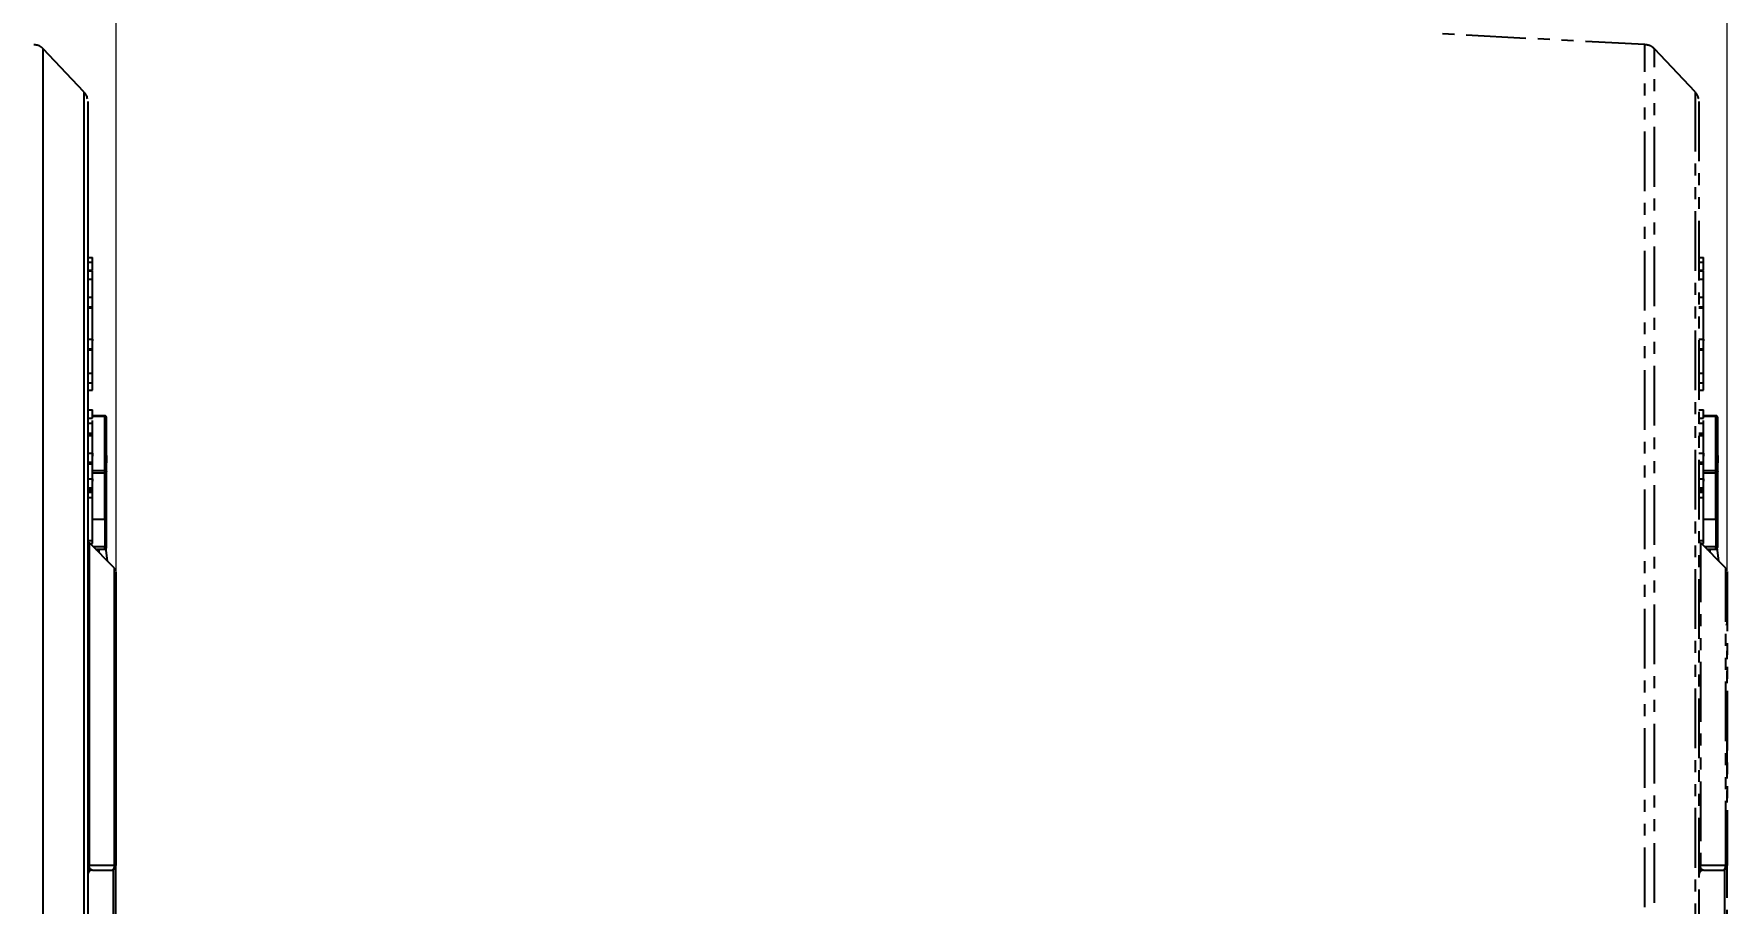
# Model space of a CAD drawing. Header units: millimetres. Extents: x 2687 to 4367, y 1046 to 2234.
# Drawn here: x 3773.8 to 3954.1, y 1513 to 1605.4 of the extents above; entities that cross this region are included whole.
import ezdxf

# ---------------------------------------------------------------- set-up
doc = ezdxf.new("R2010")
doc.units = ezdxf.units.MM
doc.linetypes.add('PHANTOM', pattern=[12.7, 6.35, -1.27, 1.27, -1.27, 1.27, -1.27])
doc.layers.add('AM_5', color=3, linetype='Continuous', lineweight=25)
doc.styles.add('SLDTEXTSTYLE1', font='txt.shx', dxfattribs={"width": 0.7, "bigfont": 'gbcbig.shx'})
doc.dimstyles.new('SLDDIMSTYLE12$0', dxfattribs={"dimtxt": 12, "dimasz": 10, "dimexe": 0, "dimexo": 0.0625, "dimgap": 0.875, "dimtad": 1, "dimdec": 1, "dimlfac": 1.8, "dimrnd": 1e-09, "dimzin": 12, "dimdsep": 46, "dimtxsty": 'SLDTEXTSTYLE1', "dimcen": 0.09, "dimdle": 8.16, "dimclrd": 3, "dimclre": 3, "dimadec": 0, "dimazin": 3, "dimtfac": 1, "dimtdec": 1, "dimtofl": 0, "dimtmove": 0, "dimatfit": 3, "dimfxl": 0, "dimfrac": 2, "dimtolj": 1, "dimlwd": 5, "dimlwe": 5, "dimarcsym": 0})

# ---------------------------------------------------------------- blocks, each defined once
blk = doc.blocks.new('*D12')
at = {"layer": 'AM_5', "color": 3, "lineweight": 5, "transparency": 16777216}
blk.add_line((3610.54, 1625.47), (3610.54, 1745.22), dxfattribs=at)
at = {"layer": 'AM_5', "color": 3, "linetype": 'Continuous', "lineweight": 5, "transparency": 16777216}
for p, q in [((3620.54, 1745.22), (3772.54, 1745.22)), ((3782.54, 1548.32), (3782.54, 1745.22))]:
    blk.add_line(p, q, dxfattribs=at)
at = {"layer": 'AM_5', "color": 3, "transparency": 16777216}
for points in [[(3620.54, 1746.89), (3620.54, 1743.56), (3610.54, 1745.22)], [(3772.54, 1746.89), (3772.54, 1743.56), (3782.54, 1745.22)]]:
    blk.add_solid(points, dxfattribs=at)
at = {"layer": 'Defpoints', "color": 0, "transparency": 16777216}
for p in [(3782.54, 1745.22), (3610.54, 1625.41), (3782.54, 1548.26)]:
    blk.add_point(p, dxfattribs=at)
at = {"layer": 'AM_5', "color": 0, "transparency": 16777216, "insert": (3696.54, 1752.1), "char_height": 12, "attachment_point": 5, "style": 'SLDTEXTSTYLE1'}
blk.add_mtext('\\A1;175', dxfattribs=at)
blk = doc.blocks.new('*D8')
at = {"layer": 'AM_5', "color": 3, "lineweight": 5, "transparency": 16777216}
blk.add_line((3782.08, 1625.47), (3782.08, 1745.22), dxfattribs=at)
at = {"layer": 'AM_5', "color": 3, "linetype": 'Continuous', "lineweight": 5, "transparency": 16777216}
for p, q in [((3792.08, 1745.22), (3944.08, 1745.22)), ((3954.08, 1548.32), (3954.08, 1745.22))]:
    blk.add_line(p, q, dxfattribs=at)
at = {"layer": 'AM_5', "color": 3, "transparency": 16777216}
for points in [[(3792.08, 1746.89), (3792.08, 1743.56), (3782.08, 1745.22)], [(3944.08, 1746.89), (3944.08, 1743.56), (3954.08, 1745.22)]]:
    blk.add_solid(points, dxfattribs=at)
at = {"layer": 'Defpoints', "color": 0, "transparency": 16777216}
for p in [(3954.08, 1745.22), (3782.08, 1625.41), (3954.08, 1548.26)]:
    blk.add_point(p, dxfattribs=at)
at = {"layer": 'AM_5', "color": 0, "transparency": 16777216, "insert": (3868.08, 1752.1), "char_height": 12, "attachment_point": 5, "style": 'SLDTEXTSTYLE1'}
blk.add_mtext('\\A1;195', dxfattribs=at)

msp = doc.modelspace()

# ---------------------------------------------------------------- linework, layer by layer
at = {"color": 7, "linetype": 'PHANTOM', "lineweight": 25}
for p, q in [((3945.339, 1604.305), (3923.61, 1605.443)), ((3950.672, 1599.283), (3946.348, 1603.839)), ((3951.084, 1581.654), (3951.584, 1581.654)), ((3951.584, 1581.143), (3951.584, 1581.654)), ((3951.084, 1581.143), (3951.584, 1581.143)), ((3951.084, 1580.314), (3951.584, 1580.314)), ((3951.084, 1580.25), (3951.584, 1580.25)), ((3951.584, 1580.314), (3951.584, 1581.143)), ((3951.584, 1579.356), (3951.584, 1580.25)), ((3951.084, 1579.356), (3951.584, 1579.356)), ((3951.084, 1577.442), (3951.584, 1577.442)), ((3951.084, 1576.42), (3951.584, 1576.42)), ((3951.084, 1576.293), (3951.584, 1576.293)), ((3951.584, 1576.42), (3951.584, 1577.442)), ((3951.584, 1576.548), (3951.584, 1576.543)), ((3951.584, 1576.293), (3951.584, 1576.42)), ((3951.584, 1572.974), (3951.584, 1576.293)), ((3951.084, 1572.974), (3951.584, 1572.974)), ((3951.584, 1571.953), (3951.584, 1572.974)), ((3951.084, 1571.953), (3951.584, 1571.953)), ((3951.084, 1571.825), (3951.584, 1571.825)), ((3951.584, 1571.825), (3951.584, 1571.953)), ((3951.584, 1569.336), (3951.584, 1571.825)), ((3951.084, 1569.336), (3951.584, 1569.336)), ((3951.584, 1568.315), (3951.584, 1569.336)), ((3951.084, 1568.315), (3951.584, 1568.315)), ((3951.084, 1567.549), (3951.584, 1567.549)), ((3951.584, 1567.549), (3951.584, 1568.315)), ((3951.084, 1565.443), (3951.584, 1565.443)), ((3951.584, 1564.549), (3951.584, 1565.443)), ((3951.084, 1564.549), (3951.584, 1564.549)), ((3951.084, 1564.038), (3951.584, 1564.038)), ((3952.884, 1564.814), (3951.584, 1564.814)), ((3951.584, 1564.779), (3952.884, 1564.779)), ((3951.584, 1562.953), (3951.584, 1564.038)), ((3951.084, 1562.953), (3951.584, 1562.953)), ((3951.084, 1562.762), (3951.584, 1562.762)), ((3951.084, 1562.698), (3951.584, 1562.698)), ((3951.584, 1562.762), (3951.584, 1562.953)), ((3951.584, 1560.847), (3951.584, 1562.698)), ((3951.084, 1560.847), (3951.584, 1560.847)), ((3951.084, 1559.89), (3951.584, 1559.89)), ((3951.084, 1559.698), (3951.584, 1559.698)), ((3951.584, 1559.89), (3951.584, 1560.847)), ((3951.584, 1559.698), (3951.584, 1559.89)), ((3951.584, 1558.103), (3951.584, 1559.698)), ((3953.084, 1560.589), (3953.084, 1559.824)), ((3951.084, 1558.103), (3951.584, 1558.103)), ((3951.584, 1558.998), (3952.884, 1558.998)), ((3951.584, 1558.745), (3952.884, 1558.745)), ((3951.584, 1557.145), (3951.584, 1558.103)), ((3952.884, 1553.812), (3952.884, 1558.745)), ((3953.084, 1553.953), (3953.084, 1558.886)), ((3951.084, 1557.145), (3951.584, 1557.145)), ((3951.584, 1556.954), (3951.084, 1556.954)), ((3951.084, 1556.826), (3951.584, 1556.826)), ((3951.084, 1556.698), (3951.584, 1556.698)), ((3951.084, 1556.124), (3951.584, 1556.124)), ((3951.584, 1556.954), (3951.584, 1557.145)), ((3951.584, 1556.826), (3951.584, 1556.954)), ((3951.584, 1556.762), (3951.584, 1556.826)), ((3951.584, 1556.698), (3951.584, 1556.762)), ((3951.584, 1556.124), (3951.584, 1556.698)), ((3951.584, 1553.812), (3952.884, 1553.812)), ((3951.084, 1551.529), (3951.584, 1551.529)), ((3953.938, 1548.61), (3951.231, 1551.317)), ((3951.338, 1551.21), (3951.584, 1551.21)), ((3951.584, 1551.21), (3951.584, 1551.529)), ((3952.884, 1550.887), (3951.66, 1550.887)), ((3951.914, 1550.634), (3952.884, 1550.634)), ((3951.917, 1550.631), (3952.884, 1550.631)), ((3952.281, 1550.267), (3952.281, 1550.631)), ((3952.284, 1550.264), (3952.284, 1550.631)), ((3952.884, 1550.631), (3952.884, 1550.634)), ((3954.045, 1542.596), (3954.02, 1542.523)), ((3954.039, 1542.564), (3954.057, 1542.626)), ((3954.061, 1542.639), (3954.067, 1542.662)), ((3951.231, 1516.992), (3953.938, 1516.995)), ((3951.584, 1516.464), (3953.584, 1516.464)), ((3953.938, 1516.995), (3953.938, 1517.478))]:
    msp.add_line(p, q, dxfattribs=at)
at = {"color": 7, "linetype": 'Continuous', "lineweight": 25}
for p, q in [((3779.124, 1599.283), (3774.8, 1603.839)), ((3779.536, 1581.654), (3780.036, 1581.654)), ((3780.036, 1581.143), (3780.036, 1581.654)), ((3779.536, 1581.143), (3780.036, 1581.143)), ((3779.536, 1580.314), (3780.036, 1580.314)), ((3779.536, 1580.25), (3780.036, 1580.25)), ((3780.036, 1580.314), (3780.036, 1581.143)), ((3780.036, 1579.356), (3780.036, 1580.25)), ((3779.536, 1579.356), (3780.036, 1579.356)), ((3779.536, 1577.442), (3780.036, 1577.442)), ((3779.536, 1576.42), (3780.036, 1576.42)), ((3779.536, 1576.293), (3780.036, 1576.293)), ((3780.036, 1576.42), (3780.036, 1577.442)), ((3780.036, 1576.548), (3780.036, 1576.543)), ((3780.036, 1576.293), (3780.036, 1576.42)), ((3780.036, 1572.974), (3780.036, 1576.293)), ((3779.536, 1572.974), (3780.036, 1572.974)), ((3780.036, 1571.953), (3780.036, 1572.974)), ((3779.536, 1571.953), (3780.036, 1571.953)), ((3779.536, 1571.825), (3780.036, 1571.825)), ((3780.036, 1571.825), (3780.036, 1571.953)), ((3780.036, 1569.336), (3780.036, 1571.825)), ((3779.536, 1569.336), (3780.036, 1569.336)), ((3780.036, 1568.315), (3780.036, 1569.336)), ((3779.536, 1568.315), (3780.036, 1568.315)), ((3779.536, 1567.549), (3780.036, 1567.549)), ((3780.036, 1567.549), (3780.036, 1568.315)), ((3779.536, 1565.443), (3780.036, 1565.443)), ((3780.036, 1564.549), (3780.036, 1565.443)), ((3779.536, 1564.549), (3780.036, 1564.549)), ((3779.536, 1564.038), (3780.036, 1564.038)), ((3781.335, 1564.814), (3780.036, 1564.814)), ((3780.036, 1564.779), (3781.335, 1564.779)), ((3780.036, 1562.953), (3780.036, 1564.038)), ((3779.536, 1562.953), (3780.036, 1562.953)), ((3779.536, 1562.762), (3780.036, 1562.762)), ((3779.536, 1562.698), (3780.036, 1562.698)), ((3780.036, 1562.762), (3780.036, 1562.953)), ((3780.036, 1560.847), (3780.036, 1562.698)), ((3779.536, 1560.847), (3780.036, 1560.847)), ((3779.536, 1559.89), (3780.036, 1559.89)), ((3779.536, 1559.698), (3780.036, 1559.698)), ((3780.036, 1559.89), (3780.036, 1560.847)), ((3780.036, 1559.698), (3780.036, 1559.89)), ((3780.036, 1558.103), (3780.036, 1559.698)), ((3781.535, 1560.589), (3781.535, 1559.824)), ((3779.536, 1558.103), (3780.036, 1558.103)), ((3780.036, 1558.998), (3781.335, 1558.998)), ((3780.036, 1558.745), (3781.335, 1558.745)), ((3780.036, 1557.145), (3780.036, 1558.103)), ((3781.335, 1553.812), (3781.335, 1558.745)), ((3781.535, 1553.953), (3781.535, 1558.886)), ((3779.536, 1557.145), (3780.036, 1557.145)), ((3780.036, 1556.954), (3779.536, 1556.954)), ((3779.536, 1556.826), (3780.036, 1556.826)), ((3779.536, 1556.698), (3780.036, 1556.698)), ((3779.536, 1556.124), (3780.036, 1556.124)), ((3780.036, 1556.954), (3780.036, 1557.145)), ((3780.036, 1556.826), (3780.036, 1556.954)), ((3780.036, 1556.762), (3780.036, 1556.826)), ((3780.036, 1556.698), (3780.036, 1556.762)), ((3780.036, 1556.124), (3780.036, 1556.698)), ((3780.036, 1553.812), (3781.335, 1553.812)), ((3779.536, 1551.529), (3780.036, 1551.529)), ((3782.389, 1548.61), (3779.682, 1551.317)), ((3779.79, 1551.21), (3780.036, 1551.21)), ((3780.036, 1551.21), (3780.036, 1551.529)), ((3781.335, 1550.887), (3780.112, 1550.887)), ((3780.366, 1550.634), (3781.335, 1550.634)), ((3780.369, 1550.631), (3781.335, 1550.631)), ((3780.732, 1550.267), (3780.732, 1550.631)), ((3780.735, 1550.264), (3780.735, 1550.631)), ((3781.335, 1550.631), (3781.335, 1550.634)), ((3782.496, 1542.596), (3782.472, 1542.523)), ((3782.49, 1542.564), (3782.509, 1542.626)), ((3782.512, 1542.639), (3782.519, 1542.662)), ((3779.682, 1516.992), (3782.39, 1516.995)), ((3780.036, 1516.464), (3782.036, 1516.464)), ((3782.39, 1516.995), (3782.39, 1517.478))]:
    msp.add_line(p, q, dxfattribs=at)
at = {"color": 7, "linetype": 'Continuous', "lineweight": 25, "flags": 128}
for points in [[(3774.8, 1511.113), (3774.8, 1516.815), (3774.8, 1522.506), (3774.8, 1528.162), (3774.8, 1533.762), (3774.8, 1539.281), (3774.8, 1544.699), (3774.8, 1549.993), (3774.8, 1555.142), (3774.8, 1560.125), (3774.8, 1564.923), (3774.8, 1569.515), (3774.8, 1573.883), (3774.8, 1578.011), (3774.8, 1581.88), (3774.8, 1585.477), (3774.8, 1588.785), (3774.8, 1591.792), (3774.8, 1594.486), (3774.8, 1596.855), (3774.8, 1598.891), (3774.8, 1600.585), (3774.8, 1601.931), (3774.8, 1602.922), (3774.8, 1603.555), (3774.8, 1603.828), (3774.8, 1603.839)], [(3779.124, 1599.283), (3779.124, 1599.275), (3779.124, 1599.022), (3779.124, 1598.41), (3779.124, 1597.443), (3779.124, 1596.124), (3779.124, 1594.46), (3779.124, 1592.457), (3779.124, 1590.123), (3779.124, 1587.469), (3779.124, 1584.505), (3779.124, 1581.245), (3779.124, 1577.701), (3779.124, 1573.889), (3779.124, 1569.824), (3779.124, 1565.525), (3779.124, 1561.008), (3779.124, 1556.293), (3779.124, 1551.401), (3779.124, 1546.35), (3779.124, 1541.163), (3779.124, 1535.862), (3779.124, 1530.469), (3779.124, 1525.006), (3779.124, 1519.496), (3779.124, 1513.964), (3779.124, 1508.431)], [(3781.335, 1564.779), (3781.335, 1564.796), (3781.335, 1564.807), (3781.335, 1564.813), (3781.335, 1564.814)], [(3781.335, 1558.998), (3781.335, 1559.836), (3781.335, 1560.645), (3781.335, 1561.422), (3781.335, 1562.166), (3781.335, 1562.875), (3781.335, 1563.549), (3781.335, 1564.184), (3781.335, 1564.779)], [(3781.335, 1558.998), (3781.375, 1558.996), (3781.412, 1558.99), (3781.447, 1558.979), (3781.477, 1558.965), (3781.502, 1558.948), (3781.52, 1558.929), (3781.532, 1558.908), (3781.535, 1558.886)], [(3781.335, 1558.745), (3781.335, 1558.771), (3781.335, 1558.801), (3781.335, 1558.833), (3781.335, 1558.867), (3781.335, 1558.901), (3781.335, 1558.935), (3781.335, 1558.968), (3781.335, 1558.998)], [(3781.335, 1553.812), (3781.335, 1553.514), (3781.335, 1553.185), (3781.335, 1552.829), (3781.335, 1552.454), (3781.335, 1552.065), (3781.335, 1551.67), (3781.335, 1551.275), (3781.335, 1550.887)], [(3779.682, 1551.317), (3779.682, 1551.236), (3779.682, 1550.793), (3779.682, 1549.97), (3779.682, 1548.775), (3779.682, 1547.22), (3779.682, 1545.322), (3779.682, 1543.1), (3779.682, 1540.576), (3779.682, 1537.778), (3779.682, 1534.734), (3779.682, 1531.475), (3779.682, 1528.035), (3779.682, 1524.45), (3779.682, 1520.756), (3779.682, 1516.992)], [(3781.335, 1550.693), (3781.335, 1550.712), (3781.335, 1550.734), (3781.335, 1550.758), (3781.335, 1550.783), (3781.335, 1550.809), (3781.335, 1550.835), (3781.335, 1550.862), (3781.335, 1550.887)], [(3781.335, 1550.634), (3781.335, 1550.635), (3781.335, 1550.639), (3781.335, 1550.644), (3781.335, 1550.65), (3781.335, 1550.659), (3781.335, 1550.668), (3781.335, 1550.68), (3781.335, 1550.693)], [(3781.639, 1549.36), (3781.5, 1550.5), (3781.472, 1550.685)], [(3782.39, 1517.478), (3782.39, 1520.46), (3782.39, 1523.858), (3782.39, 1527.156), (3782.39, 1530.319), (3782.39, 1533.316), (3782.39, 1536.115), (3782.39, 1538.689), (3782.389, 1541.01), (3782.389, 1543.056), (3782.389, 1544.805), (3782.389, 1546.239), (3782.389, 1547.345), (3782.389, 1548.11), (3782.389, 1548.528), (3782.389, 1548.61)], [(3782.247, 1516.51), (3782.247, 1513.964), (3782.247, 1511.416)]]:
    msp.add_lwpolyline(points, dxfattribs=at)
at = {"color": 7, "linetype": 'PHANTOM', "lineweight": 25, "flags": 128}
for points in [[(3945.339, 1423.623), (3945.339, 1423.631), (3945.339, 1423.884), (3945.339, 1424.485), (3945.339, 1425.434), (3945.339, 1426.726), (3945.339, 1428.356), (3945.339, 1430.318), (3945.339, 1432.605), (3945.339, 1435.207), (3945.339, 1438.114), (3945.339, 1441.316), (3945.339, 1444.799), (3945.339, 1448.551), (3945.339, 1452.556), (3945.339, 1456.8), (3945.339, 1461.265), (3945.339, 1465.934), (3945.339, 1470.79), (3945.339, 1475.813), (3945.339, 1480.984), (3945.339, 1486.283), (3945.339, 1491.689), (3945.339, 1497.182), (3945.339, 1502.739), (3945.339, 1508.341), (3945.339, 1513.964), (3945.339, 1519.587), (3945.339, 1525.188), (3945.339, 1530.746), (3945.339, 1536.238), (3945.339, 1541.645), (3945.339, 1546.944), (3945.339, 1552.115), (3945.339, 1557.138), (3945.339, 1561.993), (3945.339, 1566.663), (3945.339, 1571.128), (3945.339, 1575.371), (3945.339, 1579.376), (3945.339, 1583.128), (3945.339, 1586.611), (3945.339, 1589.813), (3945.339, 1592.72), (3945.339, 1595.323), (3945.339, 1597.609), (3945.339, 1599.571), (3945.339, 1601.202), (3945.339, 1602.493), (3945.339, 1603.442), (3945.339, 1604.044), (3945.339, 1604.296), (3945.339, 1604.305)], [(3946.348, 1424.088), (3946.348, 1424.1), (3946.348, 1424.372), (3946.348, 1425.005), (3946.348, 1425.997), (3946.348, 1427.342), (3946.348, 1429.036), (3946.348, 1431.072), (3946.348, 1433.442), (3946.348, 1436.135), (3946.349, 1439.143), (3946.349, 1442.451), (3946.349, 1446.047), (3946.349, 1449.917), (3946.349, 1454.044), (3946.349, 1458.413), (3946.349, 1463.005), (3946.349, 1467.802), (3946.349, 1472.785), (3946.349, 1477.934), (3946.349, 1483.228), (3946.349, 1488.646), (3946.349, 1494.166), (3946.349, 1499.765), (3946.349, 1505.422), (3946.349, 1511.113), (3946.349, 1516.815), (3946.349, 1522.506), (3946.349, 1528.162), (3946.349, 1533.762), (3946.349, 1539.281), (3946.349, 1544.699), (3946.349, 1549.993), (3946.349, 1555.142), (3946.349, 1560.125), (3946.349, 1564.923), (3946.349, 1569.515), (3946.349, 1573.883), (3946.349, 1578.011), (3946.349, 1581.88), (3946.349, 1585.477), (3946.349, 1588.785), (3946.348, 1591.792), (3946.348, 1594.486), (3946.348, 1596.855), (3946.348, 1598.891), (3946.348, 1600.585), (3946.348, 1601.931), (3946.348, 1602.922), (3946.348, 1603.555), (3946.348, 1603.828), (3946.348, 1603.839)], [(3950.672, 1599.283), (3950.672, 1599.275), (3950.672, 1599.022), (3950.672, 1598.41), (3950.672, 1597.443), (3950.672, 1596.124), (3950.672, 1594.46), (3950.672, 1592.457), (3950.672, 1590.123), (3950.672, 1587.469), (3950.672, 1584.505), (3950.672, 1581.245), (3950.672, 1577.701), (3950.672, 1573.889), (3950.672, 1569.824), (3950.672, 1565.525), (3950.672, 1561.008), (3950.672, 1556.293), (3950.672, 1551.401), (3950.672, 1546.35), (3950.673, 1541.163), (3950.673, 1535.862), (3950.673, 1530.469), (3950.673, 1525.006), (3950.673, 1519.496), (3950.673, 1513.964), (3950.673, 1508.431), (3950.673, 1502.922), (3950.673, 1497.459), (3950.673, 1492.065), (3950.673, 1486.764), (3950.672, 1481.577), (3950.672, 1476.527), (3950.672, 1471.634), (3950.672, 1466.919), (3950.672, 1462.403), (3950.672, 1458.103), (3950.672, 1454.039), (3950.672, 1450.227), (3950.672, 1446.683), (3950.672, 1443.422), (3950.672, 1440.459), (3950.672, 1437.804), (3950.672, 1435.471), (3950.672, 1433.467), (3950.672, 1431.803), (3950.672, 1430.485), (3950.672, 1429.517), (3950.672, 1428.906), (3950.672, 1428.652), (3950.672, 1428.645)], [(3952.884, 1564.779), (3952.884, 1564.796), (3952.884, 1564.807), (3952.884, 1564.813), (3952.884, 1564.814)], [(3952.884, 1558.998), (3952.884, 1559.836), (3952.884, 1560.645), (3952.884, 1561.422), (3952.884, 1562.166), (3952.884, 1562.875), (3952.884, 1563.549), (3952.884, 1564.184), (3952.884, 1564.779)], [(3952.884, 1558.998), (3952.923, 1558.996), (3952.96, 1558.99), (3952.995, 1558.979), (3953.025, 1558.965), (3953.05, 1558.948), (3953.069, 1558.929), (3953.08, 1558.908), (3953.084, 1558.886)], [(3952.884, 1558.745), (3952.884, 1558.771), (3952.884, 1558.801), (3952.884, 1558.833), (3952.884, 1558.867), (3952.884, 1558.901), (3952.884, 1558.935), (3952.884, 1558.968), (3952.884, 1558.998)], [(3952.884, 1553.812), (3952.884, 1553.514), (3952.884, 1553.185), (3952.884, 1552.829), (3952.884, 1552.454), (3952.884, 1552.065), (3952.884, 1551.67), (3952.884, 1551.275), (3952.884, 1550.887)], [(3951.231, 1551.317), (3951.231, 1551.236), (3951.231, 1550.793), (3951.231, 1549.97), (3951.231, 1548.775), (3951.231, 1547.22), (3951.231, 1545.322), (3951.231, 1543.1), (3951.231, 1540.576), (3951.231, 1537.778), (3951.231, 1534.734), (3951.231, 1531.475), (3951.231, 1528.035), (3951.231, 1524.45), (3951.231, 1520.756), (3951.231, 1516.992)], [(3952.884, 1550.693), (3952.884, 1550.712), (3952.884, 1550.734), (3952.884, 1550.758), (3952.884, 1550.783), (3952.884, 1550.809), (3952.884, 1550.835), (3952.884, 1550.862), (3952.884, 1550.887)], [(3952.884, 1550.634), (3952.884, 1550.635), (3952.884, 1550.639), (3952.884, 1550.644), (3952.884, 1550.65), (3952.884, 1550.659), (3952.884, 1550.668), (3952.884, 1550.68), (3952.884, 1550.693)], [(3953.188, 1549.36), (3953.048, 1550.5), (3953.021, 1550.685)], [(3953.938, 1517.478), (3953.938, 1520.46), (3953.938, 1523.858), (3953.938, 1527.156), (3953.938, 1530.319), (3953.938, 1533.316), (3953.938, 1536.115), (3953.938, 1538.689), (3953.938, 1541.01), (3953.938, 1543.056), (3953.938, 1544.805), (3953.938, 1546.239), (3953.938, 1547.345), (3953.938, 1548.11), (3953.938, 1548.528), (3953.938, 1548.61)], [(3953.795, 1516.51), (3953.795, 1513.964), (3953.795, 1511.416)]]:
    msp.add_lwpolyline(points, dxfattribs=at)
at = {"color": 7, "linetype": 'Continuous', "lineweight": 25}
for centre, radius, start, end in [((3781.351, 1564.595), 0.185, 5.85572, 94.84996), ((3781.361, 1558.921), 0.179, 261.95044, 348.57855), ((3781.36, 1553.989), 0.179, 261.95044, 348.57855), ((3781.382, 1550.661), 0.232, 48.45882, 101.56135), ((3781.336, 1550.834), 0.2, 269.98753, 359.98753), ((3781.335, 1550.831), 0.2, 270, 360), ((3780.036, 1515.964), 0.5, 89.99997, 180), ((3782.036, 1516.964), 0.5, 270, 360), ((3782.408, 1516.719), 0.277, 62.37638, 93.77215)]:
    msp.add_arc(centre, radius, start, end, dxfattribs=at)
at = {"color": 7, "linetype": 'PHANTOM', "lineweight": 25}
for centre, radius, start, end in [((3952.9, 1564.595), 0.185, 5.85572, 94.84996), ((3952.909, 1558.921), 0.179, 261.95044, 348.57855), ((3952.909, 1553.989), 0.179, 261.95044, 348.57855), ((3952.93, 1550.661), 0.232, 48.45882, 101.56135), ((3952.884, 1550.834), 0.2, 269.98753, 359.98753), ((3952.884, 1550.831), 0.2, 270, 360), ((3951.584, 1515.964), 0.5, 89.99997, 180), ((3953.584, 1516.964), 0.5, 270, 360), ((3953.956, 1516.719), 0.277, 62.37638, 93.77215)]:
    msp.add_arc(centre, radius, start, end, dxfattribs=at)
at = {"color": 7, "linetype": 'Continuous', "lineweight": 25}
for points, knots in [([(3774.806, 1603.81), (3774.768, 1603.856), (3774.626, 1604.031), (3774.279, 1604.23), (3773.959, 1604.272), (3773.803, 1604.293)], [0, 0, 0, 0, 0.1560443, 0.589322, 1, 1, 1, 1]), ([(3779.507, 1598.528), (3779.473, 1598.668), (3779.411, 1598.921), (3779.244, 1599.12), (3779.169, 1599.208)], [0, 0, 0, 0, 0.5529909, 1, 1, 1, 1]), ([(3779.536, 1598.243), (3779.536, 1598.186), (3779.536, 1598.07), (3779.536, 1596.713), (3779.536, 1594.502), (3779.536, 1591.379), (3779.536, 1587.4), (3779.536, 1582.604), (3779.536, 1577.046), (3779.536, 1570.787), (3779.536, 1563.897), (3779.536, 1556.452), (3779.536, 1548.535), (3779.536, 1540.234), (3779.536, 1531.641), (3779.536, 1522.852), (3779.536, 1516.926), (3779.536, 1513.964)], [0, 0, 0, 0, 0.0663505, 0.1330398, 0.199729, 0.2664183, 0.3331075, 0.3997968, 0.466486, 0.5331753, 0.5998645, 0.6665538, 0.733243, 0.7999323, 0.8666215, 0.9333108, 1, 1, 1, 1]), ([(3780.036, 1577.442), (3780.036, 1577.703), (3780.036, 1578.16), (3780.036, 1578.711), (3780.036, 1579.029), (3780.036, 1579.17), (3780.036, 1579.24), (3780.036, 1579.301), (3780.036, 1579.338), (3780.036, 1579.356)], [0, 0, 0, 0, 0.4018451, 0.700925, 0.8501447, 0.9000038, 0.92545, 0.9625731, 1, 1, 1, 1]), ([(3780.036, 1572.846), (3780.036, 1573.302), (3780.036, 1574.139), (3780.036, 1574.961), (3780.036, 1575.335)], [0, 0, 0, 0, 0.5444227, 1, 1, 1, 1]), ([(3780.036, 1572.974), (3780.036, 1572.956), (3780.036, 1572.92), (3780.036, 1572.862), (3780.036, 1572.804), (3780.036, 1572.775), (3780.036, 1572.778), (3780.036, 1572.778)], [0, 0, 0, 0, 0.1133857, 0.2261004, 0.4521085, 0.9035522, 1, 1, 1, 1]), ([(3780.036, 1564.038), (3780.036, 1564.054), (3780.036, 1564.142), (3780.036, 1564.228), (3780.036, 1564.3)], [0, 0, 0, 0, 0.1741084, 1, 1, 1, 1]), ([(3781.52, 1564.667), (3781.519, 1564.678), (3781.515, 1564.699), (3781.5, 1564.728), (3781.479, 1564.754), (3781.454, 1564.776), (3781.426, 1564.793), (3781.395, 1564.805), (3781.365, 1564.812), (3781.345, 1564.813), (3781.335, 1564.814)], [0, 0, 0, 0, 0.1371732, 0.2714331, 0.4024836, 0.5300389, 0.6538238, 0.7735757, 0.8890458, 1, 1, 1, 1]), ([(3780.036, 1560.847), (3780.036, 1560.822), (3780.036, 1560.785), (3780.036, 1560.734), (3780.036, 1560.689), (3780.036, 1560.639), (3780.036, 1560.562), (3780.036, 1560.509), (3780.036, 1560.52), (3780.036, 1560.528)], [0, 0, 0, 0, 0.0628935, 0.0931861, 0.1255191, 0.1834586, 0.2508615, 0.5002621, 1, 1, 1, 1]), ([(3780.036, 1558.103), (3780.036, 1558.087), (3780.036, 1558.061), (3780.036, 1558.022), (3780.036, 1557.989), (3780.036, 1557.933), (3780.036, 1557.873), (3780.036, 1557.839), (3780.036, 1557.844), (3780.036, 1557.847)], [0, 0, 0, 0, 0.0518131, 0.0882956, 0.1299462, 0.1775457, 0.3534829, 0.7059159, 1, 1, 1, 1]), ([(3780.036, 1551.529), (3780.036, 1552.048), (3780.036, 1553.076), (3780.036, 1554.621), (3780.036, 1555.619), (3780.036, 1556.124)], [0, 0, 0, 0, 0.3347977, 0.6633059, 1, 1, 1, 1]), ([(3781.535, 1550.834), (3781.535, 1551.106), (3781.535, 1551.661), (3781.535, 1552.513), (3781.535, 1553.314), (3781.535, 1553.743), (3781.535, 1553.953)], [0, 0, 0, 0, 0.245589, 0.5, 0.754411, 1, 1, 1, 1]), ([(3782.536, 1548.257), (3782.536, 1548.212), (3782.536, 1548.122), (3782.536, 1547.379), (3782.536, 1545.943), (3782.536, 1543.397), (3782.536, 1539.854), (3782.536, 1536.128), (3782.536, 1532.589), (3782.536, 1528.816), (3782.536, 1524.905), (3782.536, 1520.954), (3782.536, 1518.282), (3782.536, 1516.964)], [0, 0, 0, 0, 0.0782769, 0.15871, 0.2411685, 0.3693291, 0.4998887, 0.586965, 0.6733385, 0.7588314, 0.8412717, 0.9217141, 1, 1, 1, 1]), ([(3782.536, 1542.809), (3782.536, 1542.941), (3782.536, 1543.205), (3782.536, 1543.567), (3782.536, 1543.903), (3782.536, 1544.21), (3782.536, 1544.489), (3782.536, 1544.739), (3782.536, 1544.89), (3782.536, 1544.993), (3782.536, 1545.109), (3782.536, 1545.263), (3782.536, 1545.404), (3782.536, 1545.61), (3782.536, 1545.649), (3782.536, 1545.681)], [0, 0, 0, 0, 0.0714438, 0.1428837, 0.2143199, 0.285763, 0.3572067, 0.4286378, 0.5000556, 0.5040645, 0.5360484, 0.6252562, 0.6932376, 0.7500931, 1, 1, 1, 1]), ([(3782.466, 1542.52), (3782.483, 1542.557), (3782.525, 1542.649), (3782.532, 1542.749), (3782.536, 1542.809)], [0, 0, 0, 0, 0.4097539, 1, 1, 1, 1]), ([(3782.536, 1542.809), (3782.536, 1542.761), (3782.536, 1542.71), (3782.519, 1542.663), (3782.518, 1542.66)], [0, 0, 0, 0, 0.946273, 1, 1, 1, 1]), ([(3779.665, 1516.551), (3779.687, 1516.536), (3779.746, 1516.496), (3779.85, 1516.495), (3779.915, 1516.494)], [0, 0, 0, 0, 0.3808157, 1, 1, 1, 1]), ([(3780.036, 1516.464), (3779.995, 1516.469), (3779.916, 1516.48), (3779.82, 1516.557), (3779.753, 1516.657), (3779.714, 1516.749), (3779.69, 1516.844), (3779.682, 1516.929), (3779.682, 1516.971), (3779.682, 1516.992)], [0, 0, 0, 0, 0.2865456, 0.5610687, 0.6891901, 0.8054766, 0.906505, 0.9531764, 1, 1, 1, 1]), ([(3782.036, 1516.464), (3782.082, 1516.471), (3782.155, 1516.482), (3782.24, 1516.551), (3782.298, 1516.622), (3782.342, 1516.705), (3782.384, 1516.829), (3782.387, 1516.929), (3782.39, 1516.995)], [0, 0, 0, 0, 0.238585, 0.3787456, 0.4999975, 0.6362115, 0.761415, 1, 1, 1, 1]), ([(3779.536, 1513.964), (3779.536, 1511.001), (3779.536, 1505.076), (3779.536, 1496.286), (3779.536, 1487.693), (3779.536, 1479.392), (3779.536, 1471.475), (3779.536, 1464.03), (3779.536, 1457.14), (3779.536, 1450.881), (3779.536, 1445.323), (3779.536, 1440.527), (3779.536, 1436.549), (3779.536, 1433.425), (3779.536, 1431.214), (3779.536, 1429.857), (3779.536, 1429.741), (3779.536, 1429.684)], [0, 0, 0, 0, 0.066684, 0.133368, 0.200052, 0.266736, 0.33342, 0.400104, 0.466788, 0.533472, 0.600156, 0.66684, 0.7335241, 0.8002081, 0.8668921, 0.9335761, 1, 1, 1, 1])]:
    msp.add_open_spline(points, degree=3, knots=knots, dxfattribs=at)
at = {"color": 7, "linetype": 'PHANTOM', "lineweight": 25}
for points, knots in [([(3946.355, 1603.81), (3946.317, 1603.856), (3946.174, 1604.031), (3945.828, 1604.23), (3945.507, 1604.272), (3945.351, 1604.293)], [0, 0, 0, 0, 0.1560443, 0.589322, 1, 1, 1, 1]), ([(3951.055, 1598.528), (3951.021, 1598.668), (3950.959, 1598.921), (3950.792, 1599.12), (3950.717, 1599.208)], [0, 0, 0, 0, 0.5529909, 1, 1, 1, 1]), ([(3951.084, 1598.243), (3951.084, 1598.186), (3951.084, 1598.07), (3951.084, 1596.713), (3951.084, 1594.502), (3951.084, 1591.379), (3951.084, 1587.4), (3951.084, 1582.604), (3951.084, 1577.046), (3951.084, 1570.787), (3951.084, 1563.897), (3951.084, 1556.452), (3951.084, 1548.535), (3951.084, 1540.234), (3951.084, 1531.641), (3951.084, 1522.852), (3951.084, 1516.926), (3951.084, 1513.964)], [0, 0, 0, 0, 0.0663505, 0.1330398, 0.199729, 0.2664183, 0.3331075, 0.3997968, 0.466486, 0.5331753, 0.5998645, 0.6665538, 0.733243, 0.7999323, 0.8666215, 0.9333108, 1, 1, 1, 1]), ([(3951.584, 1577.442), (3951.584, 1577.703), (3951.584, 1578.16), (3951.584, 1578.711), (3951.584, 1579.029), (3951.584, 1579.17), (3951.584, 1579.24), (3951.584, 1579.301), (3951.584, 1579.338), (3951.584, 1579.356)], [0, 0, 0, 0, 0.4018451, 0.700925, 0.8501447, 0.9000038, 0.92545, 0.9625731, 1, 1, 1, 1]), ([(3951.584, 1572.846), (3951.584, 1573.302), (3951.584, 1574.139), (3951.584, 1574.961), (3951.584, 1575.335)], [0, 0, 0, 0, 0.5444227, 1, 1, 1, 1]), ([(3951.584, 1572.974), (3951.584, 1572.956), (3951.584, 1572.92), (3951.584, 1572.862), (3951.584, 1572.804), (3951.584, 1572.775), (3951.584, 1572.778), (3951.584, 1572.778)], [0, 0, 0, 0, 0.1133857, 0.2261004, 0.4521085, 0.9035522, 1, 1, 1, 1]), ([(3951.584, 1564.038), (3951.584, 1564.054), (3951.584, 1564.142), (3951.584, 1564.228), (3951.584, 1564.3)], [0, 0, 0, 0, 0.1741084, 1, 1, 1, 1]), ([(3953.069, 1564.667), (3953.067, 1564.678), (3953.063, 1564.699), (3953.048, 1564.728), (3953.028, 1564.754), (3953.003, 1564.776), (3952.974, 1564.793), (3952.944, 1564.805), (3952.913, 1564.812), (3952.893, 1564.813), (3952.884, 1564.814)], [0, 0, 0, 0, 0.1371732, 0.2714331, 0.4024836, 0.5300389, 0.6538238, 0.7735757, 0.8890458, 1, 1, 1, 1]), ([(3951.584, 1560.847), (3951.584, 1560.822), (3951.584, 1560.785), (3951.584, 1560.734), (3951.584, 1560.689), (3951.584, 1560.639), (3951.584, 1560.562), (3951.584, 1560.509), (3951.584, 1560.52), (3951.584, 1560.528)], [0, 0, 0, 0, 0.0628935, 0.0931861, 0.1255191, 0.1834586, 0.2508615, 0.5002621, 1, 1, 1, 1]), ([(3951.584, 1558.103), (3951.584, 1558.087), (3951.584, 1558.061), (3951.584, 1558.022), (3951.584, 1557.989), (3951.584, 1557.933), (3951.584, 1557.873), (3951.584, 1557.839), (3951.584, 1557.844), (3951.584, 1557.847)], [0, 0, 0, 0, 0.0518131, 0.0882956, 0.1299462, 0.1775457, 0.3534829, 0.7059159, 1, 1, 1, 1]), ([(3951.584, 1551.529), (3951.584, 1552.048), (3951.584, 1553.076), (3951.584, 1554.621), (3951.584, 1555.619), (3951.584, 1556.124)], [0, 0, 0, 0, 0.3347977, 0.6633059, 1, 1, 1, 1]), ([(3953.084, 1550.834), (3953.084, 1551.106), (3953.084, 1551.661), (3953.084, 1552.513), (3953.084, 1553.314), (3953.084, 1553.743), (3953.084, 1553.953)], [0, 0, 0, 0, 0.245589, 0.5, 0.754411, 1, 1, 1, 1]), ([(3954.084, 1548.257), (3954.084, 1548.212), (3954.084, 1548.122), (3954.084, 1547.379), (3954.084, 1545.943), (3954.084, 1543.397), (3954.084, 1539.854), (3954.084, 1536.128), (3954.084, 1532.589), (3954.084, 1528.816), (3954.084, 1524.905), (3954.084, 1520.954), (3954.084, 1518.282), (3954.084, 1516.964)], [0, 0, 0, 0, 0.0782769, 0.15871, 0.2411685, 0.3693291, 0.4998887, 0.586965, 0.6733385, 0.7588314, 0.8412717, 0.9217141, 1, 1, 1, 1]), ([(3954.084, 1542.809), (3954.084, 1542.941), (3954.084, 1543.205), (3954.084, 1543.567), (3954.084, 1543.903), (3954.084, 1544.21), (3954.084, 1544.489), (3954.084, 1544.739), (3954.084, 1544.89), (3954.084, 1544.993), (3954.084, 1545.109), (3954.084, 1545.263), (3954.084, 1545.404), (3954.084, 1545.61), (3954.084, 1545.649), (3954.084, 1545.681)], [0, 0, 0, 0, 0.0714438, 0.1428837, 0.2143199, 0.285763, 0.3572067, 0.4286378, 0.5000556, 0.5040645, 0.5360484, 0.6252562, 0.6932376, 0.7500931, 1, 1, 1, 1]), ([(3954.015, 1542.52), (3954.032, 1542.557), (3954.073, 1542.649), (3954.08, 1542.749), (3954.084, 1542.809)], [0, 0, 0, 0, 0.4097539, 1, 1, 1, 1]), ([(3954.084, 1542.809), (3954.084, 1542.761), (3954.084, 1542.71), (3954.068, 1542.663), (3954.067, 1542.66)], [0, 0, 0, 0, 0.946273, 1, 1, 1, 1]), ([(3951.214, 1516.551), (3951.236, 1516.536), (3951.294, 1516.496), (3951.398, 1516.495), (3951.463, 1516.494)], [0, 0, 0, 0, 0.3808157, 1, 1, 1, 1]), ([(3951.584, 1516.464), (3951.544, 1516.469), (3951.464, 1516.48), (3951.369, 1516.557), (3951.302, 1516.657), (3951.262, 1516.749), (3951.239, 1516.844), (3951.23, 1516.929), (3951.231, 1516.971), (3951.231, 1516.992)], [0, 0, 0, 0, 0.2865456, 0.5610687, 0.6891901, 0.8054766, 0.906505, 0.9531764, 1, 1, 1, 1]), ([(3953.584, 1516.464), (3953.631, 1516.471), (3953.704, 1516.482), (3953.788, 1516.551), (3953.846, 1516.622), (3953.89, 1516.705), (3953.932, 1516.829), (3953.936, 1516.929), (3953.938, 1516.995)], [0, 0, 0, 0, 0.238585, 0.3787456, 0.4999975, 0.6362115, 0.761415, 1, 1, 1, 1]), ([(3951.084, 1513.964), (3951.084, 1511.001), (3951.084, 1505.076), (3951.084, 1496.286), (3951.084, 1487.693), (3951.084, 1479.392), (3951.084, 1471.475), (3951.084, 1464.03), (3951.084, 1457.14), (3951.084, 1450.881), (3951.084, 1445.323), (3951.084, 1440.527), (3951.084, 1436.549), (3951.084, 1433.425), (3951.084, 1431.214), (3951.084, 1429.857), (3951.084, 1429.741), (3951.084, 1429.684)], [0, 0, 0, 0, 0.066684, 0.133368, 0.200052, 0.266736, 0.33342, 0.400104, 0.466788, 0.533472, 0.600156, 0.66684, 0.7335241, 0.8002081, 0.8668921, 0.9335761, 1, 1, 1, 1])]:
    msp.add_open_spline(points, degree=3, knots=knots, dxfattribs=at)
at = {"color": 7, "linetype": 'Continuous', "lineweight": 25}
for points in [[(3781.535, 1558.886), (3781.535, 1559.978), (3781.535, 1562.162), (3781.535, 1563.796), (3781.535, 1564.614)], [(3782.536, 1488.119), (3782.536, 1488.884), (3782.536, 1490.414), (3782.536, 1493.14), (3782.536, 1496.135), (3782.536, 1499.389), (3782.536, 1502.848), (3782.536, 1506.465), (3782.536, 1510.187), (3782.536, 1513.964), (3782.536, 1517.74), (3782.536, 1521.463), (3782.536, 1525.079), (3782.536, 1528.538), (3782.536, 1531.793), (3782.536, 1534.787), (3782.536, 1537.514), (3782.536, 1539.044), (3782.536, 1539.809)]]:
    msp.add_open_spline(points, degree=3, dxfattribs=at)
at = {"color": 7, "linetype": 'PHANTOM', "lineweight": 25}
for points in [[(3953.084, 1558.886), (3953.084, 1559.978), (3953.084, 1562.162), (3953.084, 1563.796), (3953.084, 1564.614)], [(3954.084, 1488.119), (3954.084, 1488.884), (3954.084, 1490.414), (3954.084, 1493.14), (3954.084, 1496.135), (3954.084, 1499.389), (3954.084, 1502.848), (3954.084, 1506.465), (3954.084, 1510.187), (3954.084, 1513.964), (3954.084, 1517.74), (3954.084, 1521.463), (3954.084, 1525.079), (3954.084, 1528.538), (3954.084, 1531.793), (3954.084, 1534.787), (3954.084, 1537.514), (3954.084, 1539.044), (3954.084, 1539.809)]]:
    msp.add_open_spline(points, degree=3, dxfattribs=at)

# ---------------------------------------------------------------- dimensions: what is measured, and where the dimension line sits
at = {"layer": 'AM_5'}
for base, p1, p2, text, picture, middle in [((3782.536, 1745.223), (3610.536, 1625.409), (3782.536, 1548.257), '175', '*D12', (3696.536, 1752.098)), ((3954.084, 1745.223), (3782.084, 1625.409), (3954.084, 1548.257), '195', '*D8', (3868.084, 1752.098))]:
    dim = msp.add_linear_dim(base=base, p1=p1, p2=p2, text=text, dimstyle='SLDDIMSTYLE12$0', override={"dimlfac": 1, "dimpost": ''}, dxfattribs=at)
    dim.commit()
    dim.dimension.update_dxf_attribs({"geometry": picture, "text_midpoint": middle})

doc.saveas('drawing.dxf')
